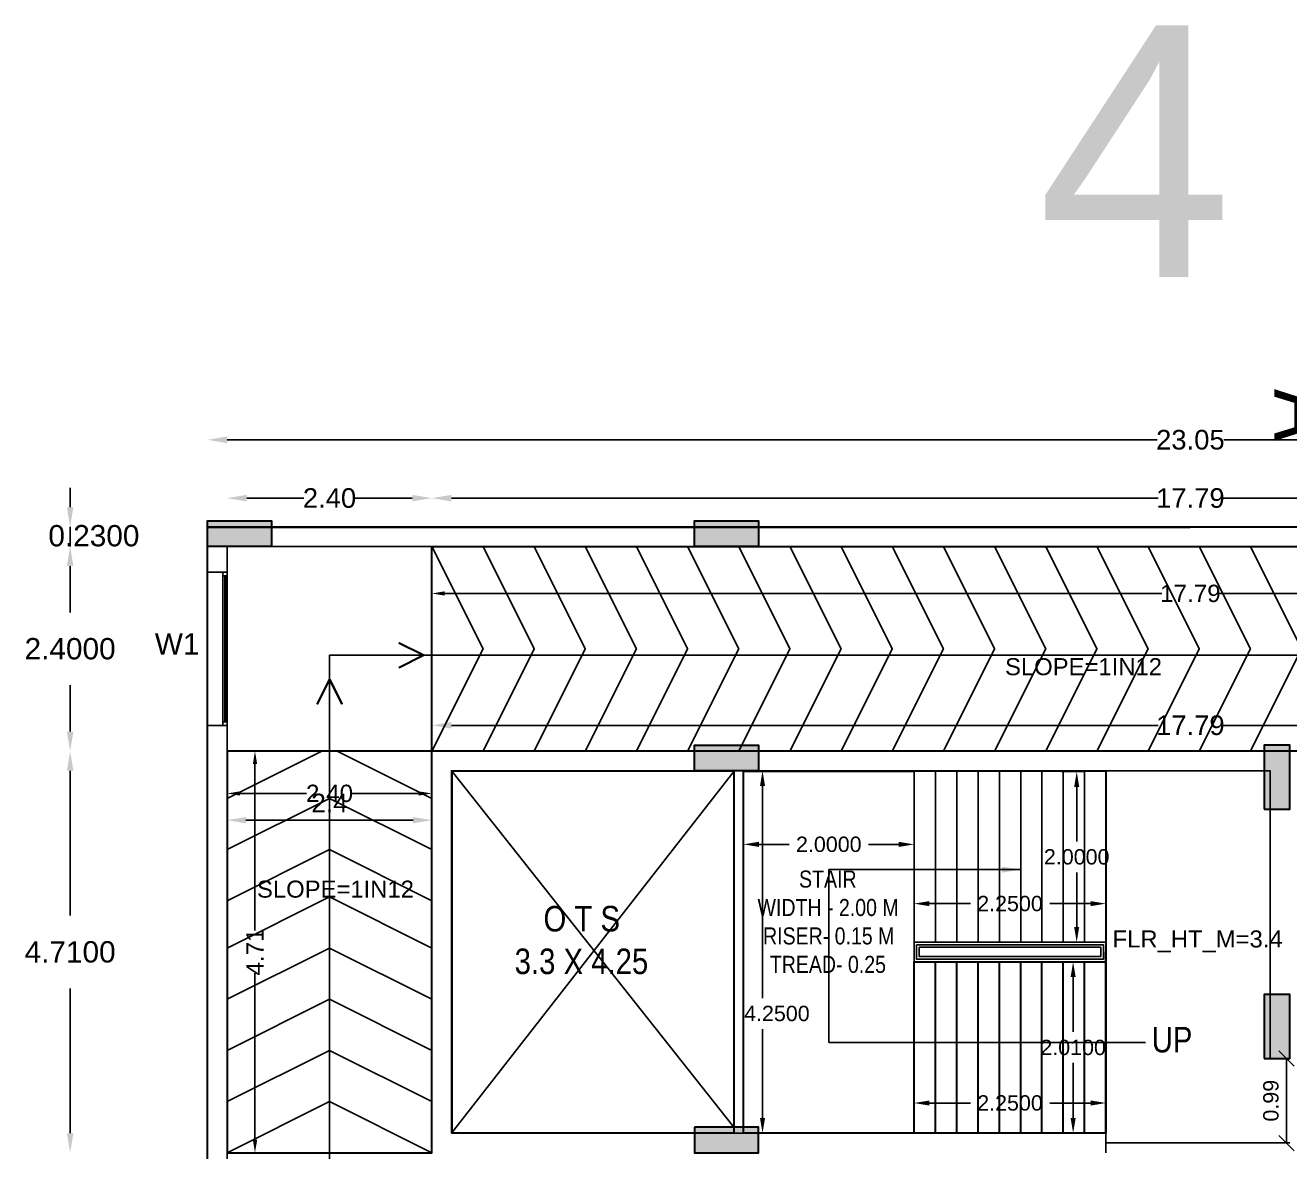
# Model space of a CAD drawing. Header units: metres. Extents: x -38 to 401, y 28 to 287.
# Drawn here: x 238.7 to 253.53, y 143.22 to 156.43 of the extents above; entities that cross this region are included whole.
import ezdxf

# ---------------------------------------------------------------- set-up
doc = ezdxf.new("R2010")
doc.units = ezdxf.units.M
doc.linetypes.add('DOT2', pattern=[0.125, 0, -0.125])
for name, color, linetype in [('BLK_1_DA_RAMP_1', 30, 'Continuous'), ('BLK_1_FLR_4_BLT_UP_AREA_DEDUCT', 1, 'Continuous'), ('BLK_1_FLR_4_FIRESTAIR_1_FLIGHT_2', 1, 'Continuous'), ('UBEAM', 1, 'Continuous'), ('UHATCH', 8, 'Continuous')]:
    doc.layers.add(name, color=color, linetype=linetype)
for name, color, linetype, lineweight in [('BLK_1_FLR_4_BLT_UP_AREA', 4, 'Continuous', 30), ('BLK_1_FLR_4_FIRESTAIR_1', 1, 'Continuous', 30), ('BLK_1_FLR_4_FIRESTAIR_1_FLIGHT_1', 4, 'Continuous', 30), ('BLK_1_FLR_4_FIRESTAIR_1_LANDING_1', 161, 'Continuous', 0), ('BLK_1_FLR_5_FIRESTAIR_1_LANDING_1', 161, 'Continuous', 0), ('BLK_1_FLR_7_FIRESTAIR_1_LANDING_1', 1, 'Continuous', 30), ('BLK_1_LVL_4_BLDG_FOOT_PRINT', 4, 'Continuous', 30), ('UCOLUMN', 6, 'Continuous', 30)]:
    doc.layers.add(name, color=color, linetype=linetype, lineweight=lineweight)
doc.styles.get("Standard").update_dxf_attribs({"font": 'arial.ttf'})
doc.dimstyles.new('ED', dxfattribs={"dimscale": 0, "dimtxt": 0.18, "dimasz": 0.18, "dimexe": 0, "dimexo": 0, "dimgap": 0.09, "dimtad": 1, "dimtoh": 1, "dimzin": 3, "dimdsep": 46, "dimtxsty": 'Standard', "dimblk": 'OBLIQUE', "dimcen": 0.09, "dimse1": 1, "dimse2": 1, "dimclrd": 251, "dimclrt": 30, "dimadec": 0, "dimazin": 0, "dimtfac": 1, "dimtmove": 0, "dimatfit": 3, "dimldrblk": 'ARCHTICK', "dimfxl": 0, "dimtolj": 1, "dimtzin": 0, "dimarcsym": 0})
doc.dimstyles.new('ISO-25', dxfattribs={"dimtxt": 2.5, "dimasz": 2.5, "dimexe": 1.25, "dimexo": 0.625, "dimtad": 1, "dimtxsty": 'Standard', "dimcen": 2.5, "dimadec": 0, "dimazin": 0, "dimtfac": 1, "dimtmove": 0, "dimatfit": 3, "dimfxl": 0, "dimarcsym": 0})
doc.dimstyles.get("Standard").update_dxf_attribs({"dimtxt": 0.18, "dimasz": 0.18, "dimexe": 0.18, "dimexo": 0.0625, "dimgap": 0.09, "dimtad": 0, "dimtih": 1, "dimtoh": 1, "dimdec": 4, "dimzin": 0, "dimdsep": 46, "dimtxsty": 'Standard', "dimcen": 0.09, "dimadec": 0, "dimazin": 0, "dimtfac": 1, "dimtdec": 4, "dimtofl": 0, "dimtmove": 0, "dimatfit": 3, "dimfxl": 0, "dimtolj": 1, "dimtzin": 0, "dimarcsym": 0})
doc.dimstyles.new('STANDARD$0', dxfattribs={"dimtxt": 7, "dimasz": 3, "dimexe": 3, "dimexo": 1, "dimgap": 1.5, "dimtad": 1, "dimdec": 1, "dimzin": 1, "dimdsep": 46, "dimlunit": 4, "dimtxsty": 'Standard', "dimblk": 'OBLIQUE', "dimcen": 0.09375, "dimdle": 1, "dimclrd": 8, "dimclre": 8, "dimclrt": 7, "dimadec": 1, "dimazin": 0, "dimtfac": 1, "dimtdec": 1, "dimtix": 1, "dimtmove": 2, "dimatfit": 3, "dimldrblk": 'ARCHTICK', "dimfxl": 0, "dimfrac": 2, "dimtolj": 1, "dimtzin": 0, "dimarcsym": 0})

# ---------------------------------------------------------------- blocks, each defined once
blk = doc.blocks.new('*D169')
at = {"color": 0, "lineweight": -2}
for p, q in [((243.701, 148.224), (251.988, 148.224)), ((261.031, 148.224), (252.743, 148.224))]:
    blk.add_line(p, q, dxfattribs=at)
at = {"color": 0}
for points in [[(243.701, 148.263), (243.701, 148.186), (243.471, 148.224)], [(261.031, 148.263), (261.031, 148.186), (261.261, 148.224)]]:
    blk.add_solid(points, dxfattribs=at)
at = {"layer": 'Defpoints', "color": 0}
for p in [(261.261, 148.224), (243.471, 147.921), (261.261, 147.916)]:
    blk.add_point(p, dxfattribs=at)
at = {"color": 0, "lineweight": 25, "insert": (252.366, 148.224), "char_height": 0.23, "attachment_point": 5}
blk.add_mtext('\\A1;17.79', dxfattribs=at)
blk = doc.blocks.new('*D172')
at = {"color": 0, "lineweight": -2}
for p, q in [((241.301, 150.888), (241.971, 150.888)), ((243.241, 150.888), (242.571, 150.888))]:
    blk.add_line(p, q, dxfattribs=at)
at = {"color": 0}
for points in [[(241.301, 150.927), (241.301, 150.85), (241.071, 150.888)], [(243.241, 150.927), (243.241, 150.85), (243.471, 150.888)]]:
    blk.add_solid(points, dxfattribs=at)
at = {"layer": 'Defpoints', "color": 0}
for p in [(243.471, 150.888), (241.071, 150.321), (243.471, 150.321)]:
    blk.add_point(p, dxfattribs=at)
at = {"color": 0, "lineweight": 25, "insert": (242.271, 150.888), "char_height": 0.23, "attachment_point": 5}
blk.add_mtext('\\A1;2.40', dxfattribs=at)
blk = doc.blocks.new('*D173')
at = {"color": 0, "lineweight": -2}
for p, q in [((243.701, 150.888), (251.988, 150.888)), ((261.031, 150.888), (252.743, 150.888))]:
    blk.add_line(p, q, dxfattribs=at)
at = {"color": 0}
for points in [[(243.701, 150.927), (243.701, 150.85), (243.471, 150.888)], [(261.031, 150.927), (261.031, 150.85), (261.261, 150.888)]]:
    blk.add_solid(points, dxfattribs=at)
at = {"layer": 'Defpoints', "color": 0}
for p in [(261.261, 150.888), (243.471, 150.321), (261.261, 150.316)]:
    blk.add_point(p, dxfattribs=at)
at = {"color": 0, "lineweight": 25, "insert": (252.366, 150.888), "char_height": 0.23, "attachment_point": 5}
blk.add_mtext('\\A1;17.79', dxfattribs=at)
blk = doc.blocks.new('*D175')
at = {"color": 0, "lineweight": -2}
for p, q in [((241.071, 151.572), (251.975, 151.572)), ((263.661, 151.572), (252.757, 151.572))]:
    blk.add_line(p, q, dxfattribs=at)
at = {"color": 0}
for points in [[(241.071, 151.611), (241.071, 151.534), (240.841, 151.572)], [(263.661, 151.611), (263.661, 151.534), (263.891, 151.572)]]:
    blk.add_solid(points, dxfattribs=at)
at = {"layer": 'Defpoints', "color": 0}
for p in [(263.891, 151.572), (240.841, 150.551), (263.891, 150.551)]:
    blk.add_point(p, dxfattribs=at)
at = {"color": 0, "lineweight": 25, "insert": (252.366, 151.572), "char_height": 0.23, "attachment_point": 5}
blk.add_mtext('\\A1;23.05', dxfattribs=at)
blk = doc.blocks.new('300 x 750')
at = {"layer": 'UHATCH', "linetype": 'Continuous'}
h = blk.add_hatch(color=256, dxfattribs=at)
h.dxf.hatch_style = 1
h.paths.add_polyline_path([(750, 0), (750, 300), (0, 300), (0, 0)])
at = {"layer": 'UCOLUMN', "linetype": 'Continuous'}
blk.add_lwpolyline([(0, 300), (0, 0), (750, 0), (750, 300)], close=True, dxfattribs=at)
blk = doc.blocks.new('ASDFSDFSDFDFD')
at = {"layer": 'UBEAM', "linetype": 'Continuous', "xscale": -1, "rotation": 180}
for p in [(-21550, 38330), (-15840, 38330), (-15840, 35700)]:
    blk.add_blockref('300 x 750', p, dxfattribs=at)
at = {"layer": 'UBEAM', "linetype": 'Continuous', "rotation": 90.00000000242422}
for p in [(-8860, 34950), (-8860, 32025)]:
    blk.add_blockref('300 x 750', p, dxfattribs=at)
at = {"layer": 'UBEAM', "linetype": 'Continuous'}
blk.add_blockref('300 x 750', (-15840, 30920), dxfattribs=at)
blk = doc.blocks.new('*D505')
at = {"color": 0, "lineweight": -2}
for p, q in [((239.229, 147.691), (239.229, 145.994)), ((239.229, 143.441), (239.229, 145.139))]:
    blk.add_line(p, q, dxfattribs=at)
at = {"color": 0}
for points in [[(239.191, 147.691), (239.268, 147.691), (239.229, 147.921)], [(239.191, 143.441), (239.268, 143.441), (239.229, 143.211)]]:
    blk.add_solid(points, dxfattribs=at)
at = {"layer": 'Defpoints', "color": 0}
for p in [(239.229, 147.921), (241.071, 147.921), (241.071, 143.211)]:
    blk.add_point(p, dxfattribs=at)
at = {"color": 0, "lineweight": 25, "insert": (239.229, 145.566), "char_height": 0.25, "attachment_point": 5}
blk.add_mtext('\\A1;4.7100', dxfattribs=at)
blk = doc.blocks.new('*D506')
at = {"color": 0, "lineweight": -2}
for p, q in [((239.229, 150.091), (239.229, 149.549)), ((239.229, 148.151), (239.229, 148.694))]:
    blk.add_line(p, q, dxfattribs=at)
at = {"color": 0}
for points in [[(239.191, 150.091), (239.268, 150.091), (239.229, 150.321)], [(239.191, 148.151), (239.268, 148.151), (239.229, 147.921)]]:
    blk.add_solid(points, dxfattribs=at)
at = {"layer": 'Defpoints', "color": 0}
for p in [(239.229, 150.321), (241.071, 150.321), (241.071, 147.921)]:
    blk.add_point(p, dxfattribs=at)
at = {"color": 0, "lineweight": 25, "insert": (239.229, 149.121), "char_height": 0.25, "attachment_point": 5}
blk.add_mtext('\\A1;2.4000', dxfattribs=at)
blk = doc.blocks.new('*D52')
at = {"color": 0, "lineweight": -2}
for p, q in [((239.229, 150.781), (239.229, 151.011)), ((239.229, 150.321), (239.229, 150.551)), ((239.229, 150.091), (239.229, 149.861))]:
    blk.add_line(p, q, dxfattribs=at)
at = {"color": 0}
for points in [[(239.191, 150.781), (239.268, 150.781), (239.229, 150.551)], [(239.191, 150.091), (239.268, 150.091), (239.229, 150.321)]]:
    blk.add_solid(points, dxfattribs=at)
at = {"layer": 'Defpoints', "color": 0}
for p in [(239.229, 150.551), (240.841, 150.551), (241.071, 150.321)]:
    blk.add_point(p, dxfattribs=at)
at = {"color": 0, "lineweight": 25, "insert": (239.508, 150.446), "char_height": 0.25, "attachment_point": 5}
blk.add_mtext('\\A1;0.2300', dxfattribs=at)
blk = doc.blocks.new('*D782')
at = {"layer": 'BLK_1_DA_RAMP_1', "color": 0, "lineweight": -2}
for p, q in [((243.471, 149.86), (243.471, 149.77)), ((243.623, 149.77), (252.03, 149.77)), ((261.108, 149.77), (252.702, 149.77)), ((261.261, 149.86), (261.261, 149.77))]:
    blk.add_line(p, q, dxfattribs=at)
at = {"layer": 'BLK_1_DA_RAMP_1', "color": 0}
for points in [[(243.623, 149.796), (243.623, 149.745), (243.471, 149.77)], [(261.108, 149.796), (261.108, 149.745), (261.261, 149.77)]]:
    blk.add_solid(points, dxfattribs=at)
at = {"layer": 'Defpoints', "color": 0}
for p in [(243.471, 150.321), (261.261, 150.321), (261.261, 149.77)]:
    blk.add_point(p, dxfattribs=at)
at = {"layer": 'BLK_1_DA_RAMP_1', "color": 0, "lineweight": 30, "insert": (252.366, 149.77), "char_height": 0.2032, "attachment_point": 5}
blk.add_mtext('\\A1;17.79', dxfattribs=at)
blk = doc.blocks.new('*D783')
at = {"layer": 'BLK_1_DA_RAMP_1', "color": 0, "lineweight": -2}
for p, q in [((241.308, 147.921), (241.397, 147.921)), ((241.397, 147.769), (241.397, 145.817)), ((241.397, 143.364), (241.397, 145.316)), ((241.308, 143.211), (241.397, 143.211))]:
    blk.add_line(p, q, dxfattribs=at)
at = {"layer": 'BLK_1_DA_RAMP_1', "color": 0}
for points in [[(241.372, 147.769), (241.423, 147.769), (241.397, 147.921)], [(241.372, 143.364), (241.423, 143.364), (241.397, 143.211)]]:
    blk.add_solid(points, dxfattribs=at)
at = {"layer": 'Defpoints', "color": 0}
for p in [(241.071, 147.921), (241.073, 143.211), (241.397, 143.211)]:
    blk.add_point(p, dxfattribs=at)
at = {"layer": 'BLK_1_DA_RAMP_1', "color": 0, "lineweight": 30, "insert": (241.397, 145.566), "char_height": 0.2032, "attachment_point": 5, "rotation": 90}
blk.add_mtext('\\A1;4.71', dxfattribs=at)
blk = doc.blocks.new('*D786')
at = {"layer": 'BLK_1_DA_RAMP_1', "color": 0, "lineweight": -2}
for p, q in [((241.071, 147.515), (241.071, 147.425)), ((241.223, 147.425), (242.003, 147.425)), ((243.318, 147.425), (242.538, 147.425)), ((243.471, 147.515), (243.471, 147.425))]:
    blk.add_line(p, q, dxfattribs=at)
at = {"layer": 'BLK_1_DA_RAMP_1', "color": 0}
for points in [[(241.223, 147.45), (241.223, 147.4), (241.071, 147.425)], [(243.318, 147.45), (243.318, 147.4), (243.471, 147.425)]]:
    blk.add_solid(points, dxfattribs=at)
at = {"layer": 'Defpoints', "color": 0}
for p in [(241.071, 147.921), (243.471, 147.921), (241.071, 147.425)]:
    blk.add_point(p, dxfattribs=at)
at = {"layer": 'BLK_1_DA_RAMP_1', "color": 0, "lineweight": 30, "insert": (242.271, 147.425), "char_height": 0.2032, "attachment_point": 5}
blk.add_mtext('\\A1;2.40', dxfattribs=at)
blk = doc.blocks.new('*D1124')
at = {"layer": 'BLK_1_FLR_4_FIRESTAIR_1_LANDING_1', "color": 0, "linetype": 'Continuous', "lineweight": -2}
for p, q in [((247.126, 146.78), (247.126, 147.008)), ((249.126, 146.78), (249.126, 147.008))]:
    blk.add_line(p, q, dxfattribs=at)
at = {"layer": 'BLK_1_FLR_4_FIRESTAIR_1_LANDING_1', "color": 0, "lineweight": -2}
for p, q in [((247.306, 146.828), (247.661, 146.828)), ((248.946, 146.828), (248.591, 146.828))]:
    blk.add_line(p, q, dxfattribs=at)
at = {"layer": 'BLK_1_FLR_4_FIRESTAIR_1_LANDING_1', "color": 0, "linetype": 'Continuous'}
for points in [[(247.306, 146.858), (247.306, 146.798), (247.126, 146.828)], [(248.946, 146.858), (248.946, 146.798), (249.126, 146.828)]]:
    blk.add_solid(points, dxfattribs=at)
at = {"layer": 'Defpoints', "color": 0, "linetype": 'Continuous'}
for p in [(249.126, 146.828), (247.126, 146.717), (249.126, 146.717)]:
    blk.add_point(p, dxfattribs=at)
at = {"layer": 'BLK_1_FLR_4_FIRESTAIR_1_LANDING_1', "color": 0, "linetype": 'Continuous', "insert": (248.126, 146.828), "char_height": 0.18, "attachment_point": 5}
blk.add_mtext('\\A1;2.0000', dxfattribs=at)
blk = doc.blocks.new('*D1131')
at = {"layer": 'BLK_1_FLR_4_FIRESTAIR_1_FLIGHT_1', "color": 0, "linetype": 'Continuous', "lineweight": -2}
for p, q in [((249.126, 143.504), (249.126, 143.975)), ((251.376, 143.504), (251.376, 143.975)), ((249.306, 143.795), (249.786, 143.795)), ((251.196, 143.795), (250.716, 143.795))]:
    blk.add_line(p, q, dxfattribs=at)
at = {"layer": 'BLK_1_FLR_4_FIRESTAIR_1_FLIGHT_1', "color": 0, "linetype": 'Continuous'}
for points in [[(249.306, 143.825), (249.306, 143.765), (249.126, 143.795)], [(251.196, 143.825), (251.196, 143.765), (251.376, 143.795)]]:
    blk.add_solid(points, dxfattribs=at)
at = {"layer": 'Defpoints', "color": 0, "linetype": 'Continuous'}
for p in [(251.376, 143.795), (249.126, 143.441), (251.376, 143.441)]:
    blk.add_point(p, dxfattribs=at)
at = {"layer": 'BLK_1_FLR_4_FIRESTAIR_1_FLIGHT_1', "color": 0, "linetype": 'Continuous', "insert": (250.251, 143.795), "char_height": 0.18, "attachment_point": 5}
blk.add_mtext('\\A1;2.2500', dxfattribs=at)
blk = doc.blocks.new('*D1139')
at = {"layer": 'BLK_1_FLR_4_FIRESTAIR_1_FLIGHT_2', "color": 0, "linetype": 'Continuous', "lineweight": -2}
for p, q in [((249.126, 145.744), (249.126, 146.313)), ((251.376, 145.744), (251.376, 146.313)), ((249.306, 146.133), (249.786, 146.133)), ((251.196, 146.133), (250.716, 146.133))]:
    blk.add_line(p, q, dxfattribs=at)
at = {"layer": 'BLK_1_FLR_4_FIRESTAIR_1_FLIGHT_2', "color": 0, "linetype": 'Continuous'}
for points in [[(249.306, 146.163), (249.306, 146.103), (249.126, 146.133)], [(251.196, 146.163), (251.196, 146.103), (251.376, 146.133)]]:
    blk.add_solid(points, dxfattribs=at)
at = {"layer": 'Defpoints', "color": 0, "linetype": 'Continuous'}
for p in [(251.376, 146.133), (249.126, 145.681), (251.376, 145.681)]:
    blk.add_point(p, dxfattribs=at)
at = {"layer": 'BLK_1_FLR_4_FIRESTAIR_1_FLIGHT_2', "color": 0, "linetype": 'Continuous', "insert": (250.251, 146.133), "char_height": 0.18, "attachment_point": 5}
blk.add_mtext('\\A1;2.2500', dxfattribs=at)
blk = doc.blocks.new('*D1152')
at = {"layer": 'BLK_1_FLR_4_FIRESTAIR_1_LANDING_1', "color": 0, "linetype": 'Continuous', "lineweight": -2}
for p, q in [((247.188, 147.691), (247.529, 147.691)), ((247.188, 143.441), (247.529, 143.441))]:
    blk.add_line(p, q, dxfattribs=at)
at = {"layer": 'BLK_1_FLR_4_FIRESTAIR_1_LANDING_1', "color": 0, "lineweight": -2}
for p, q in [((247.349, 147.511), (247.349, 145.026)), ((247.349, 143.621), (247.349, 144.662))]:
    blk.add_line(p, q, dxfattribs=at)
at = {"layer": 'BLK_1_FLR_4_FIRESTAIR_1_LANDING_1', "color": 0, "linetype": 'Continuous'}
for points in [[(247.319, 147.511), (247.379, 147.511), (247.349, 147.691)], [(247.319, 143.621), (247.379, 143.621), (247.349, 143.441)]]:
    blk.add_solid(points, dxfattribs=at)
at = {"layer": 'Defpoints', "color": 0, "linetype": 'Continuous'}
for p in [(247.126, 147.691), (247.126, 143.441), (247.349, 143.441)]:
    blk.add_point(p, dxfattribs=at)
at = {"layer": 'BLK_1_FLR_4_FIRESTAIR_1_LANDING_1', "color": 0, "linetype": 'Continuous', "insert": (247.517, 144.844), "char_height": 0.18, "attachment_point": 5}
blk.add_mtext('\\A1;4.2500', dxfattribs=at)
blk = doc.blocks.new('*D1153')
at = {"layer": 'BLK_1_FLR_4_FIRESTAIR_1_FLIGHT_1', "color": 0, "linetype": 'Continuous', "lineweight": -2}
for p, q in [((251.113, 145.451), (250.811, 145.451)), ((250.991, 145.271), (250.991, 144.628)), ((250.991, 143.621), (250.991, 144.265)), ((251.113, 143.441), (250.811, 143.441))]:
    blk.add_line(p, q, dxfattribs=at)
at = {"layer": 'BLK_1_FLR_4_FIRESTAIR_1_FLIGHT_1', "color": 0, "linetype": 'Continuous'}
for points in [[(250.961, 145.271), (251.021, 145.271), (250.991, 145.451)], [(250.961, 143.621), (251.021, 143.621), (250.991, 143.441)]]:
    blk.add_solid(points, dxfattribs=at)
at = {"layer": 'Defpoints', "color": 0, "linetype": 'Continuous'}
for p in [(251.176, 145.451), (250.991, 143.441), (251.176, 143.441)]:
    blk.add_point(p, dxfattribs=at)
at = {"layer": 'BLK_1_FLR_4_FIRESTAIR_1_FLIGHT_1', "color": 0, "linetype": 'Continuous', "insert": (250.991, 144.446), "char_height": 0.18, "attachment_point": 5}
blk.add_mtext('\\A1;2.0100', dxfattribs=at)
blk = doc.blocks.new('*D1154')
at = {"layer": 'BLK_1_FLR_4_FIRESTAIR_1_FLIGHT_2', "color": 0, "linetype": 'Continuous', "lineweight": -2}
for p, q in [((251.113, 147.681), (250.853, 147.681)), ((251.033, 147.501), (251.033, 146.863)), ((251.033, 145.861), (251.033, 146.5)), ((251.113, 145.681), (250.853, 145.681))]:
    blk.add_line(p, q, dxfattribs=at)
at = {"layer": 'BLK_1_FLR_4_FIRESTAIR_1_FLIGHT_2', "color": 0, "linetype": 'Continuous'}
for points in [[(251.003, 147.501), (251.063, 147.501), (251.033, 147.681)], [(251.003, 145.861), (251.063, 145.861), (251.033, 145.681)]]:
    blk.add_solid(points, dxfattribs=at)
at = {"layer": 'Defpoints', "color": 0, "linetype": 'Continuous'}
for p in [(251.033, 147.681), (251.176, 147.681), (251.176, 145.681)]:
    blk.add_point(p, dxfattribs=at)
at = {"layer": 'BLK_1_FLR_4_FIRESTAIR_1_FLIGHT_2', "color": 0, "linetype": 'Continuous', "insert": (251.033, 146.681), "char_height": 0.18, "attachment_point": 5}
blk.add_mtext('\\A1;2.0000', dxfattribs=at)
blk = doc.blocks.new('*D1164')
at = {"layer": 'BLK_1_FLR_7_FIRESTAIR_1_LANDING_1', "color": 0, "linetype": 'DOT2', "lineweight": -2}
for p, q in [((241.071, 147.112), (241.071, 145.862)), ((243.471, 147.112), (243.471, 145.862))]:
    blk.add_line(p, q, dxfattribs=at)
at = {"layer": 'BLK_1_FLR_7_FIRESTAIR_1_LANDING_1', "color": 0, "lineweight": -2}
blk.add_line((243.251, 147.112), (241.291, 147.112), dxfattribs=at)
at = {"layer": 'BLK_1_FLR_7_FIRESTAIR_1_LANDING_1', "color": 0}
for points in [[(241.291, 147.149), (241.291, 147.075), (241.071, 147.112)], [(243.251, 147.149), (243.251, 147.075), (243.471, 147.112)]]:
    blk.add_solid(points, dxfattribs=at)
at = {"layer": 'Defpoints', "color": 0}
for p in [(241.071, 147.921), (243.471, 147.921), (241.071, 147.112)]:
    blk.add_point(p, dxfattribs=at)
at = {"layer": 'BLK_1_FLR_7_FIRESTAIR_1_LANDING_1', "color": 0, "insert": (242.271, 147.313), "char_height": 0.22, "attachment_point": 5}
blk.add_mtext('2.4', dxfattribs=at)
blk = doc.blocks.new('_Oblique')
at = {"color": 0, "linetype": 'ByBlock', "lineweight": -2}
blk.add_line((-0.5, -0.5), (0.5, 0.5), dxfattribs=at)
blk = doc.blocks.new('*D1246')
at = {"color": 251, "lineweight": -2}
blk.add_line((253.493, 143.326), (253.493, 144.317), dxfattribs=at)
at = {"layer": 'Defpoints', "color": 0}
for p in [(253.493, 144.317), (253.531, 144.317), (253.531, 143.326)]:
    blk.add_point(p, dxfattribs=at)
at = {"color": 251, "lineweight": -2, "xscale": 0.18, "yscale": 0.18, "zscale": 0.18}
for p, rotation in [((253.493, 144.317), 90), ((253.493, 143.326), 270)]:
    blk.add_blockref('_Oblique', p, dxfattribs=dict(at, rotation=rotation))
at = {"color": 30, "insert": (253.311, 143.822), "char_height": 0.18, "attachment_point": 5, "rotation": 90}
blk.add_mtext('\\A1;0.99', dxfattribs=at)
blk = doc.blocks.new('_ArchTick')
at = {"color": 0, "linetype": 'ByBlock', "const_width": 0.15}
blk.add_lwpolyline([(-0.5, -0.5), (0.5, 0.5)], dxfattribs=at)

msp = doc.modelspace()

# ---------------------------------------------------------------- linework, layer by layer
at = {"color": 7, "lineweight": 25}
for p, q in [((263.89089, 150.55148), (240.84089, 150.55148)), ((240.84089, 150.55148), (240.84089, 150.02148)), ((241.07089, 150.02148), (241.07089, 150.32148)), ((241.07089, 150.32148), (263.66089, 150.32148)), ((243.47089, 147.92148), (243.47089, 150.32148)), ((241.07089, 150.02148), (240.84089, 150.02148)), ((240.84089, 148.22148), (240.84089, 150.02148)), ((241.01978, 149.97889), (241.01977, 148.23753)), ((241.04181, 148.26407), (241.04181, 149.97889)), ((241.05032, 148.26407), (241.05033, 149.97889)), ((241.07088, 148.23753), (241.07089, 149.97889)), ((240.84089, 148.22148), (240.84089, 142.92475)), ((241.07089, 148.22148), (240.84089, 148.22148)), ((241.07089, 142.92475), (241.07089, 148.22148)), ((243.47089, 147.92148), (241.07088, 147.92149)), ((243.47089, 143.21148), (243.47089, 147.92148)), ((243.47089, 147.92148), (261.26089, 147.92148)), ((251.37591, 143.44148), (251.37591, 143.21148)), ((251.37591, 143.32648), (253.53091, 143.32648))]:
    msp.add_line(p, q, dxfattribs=at)
for p, q in [((243.70093, 143.44148), (247.01091, 147.68148)), ((243.71091, 147.68148), (247.01091, 143.51148)), ((247.01091, 147.69148), (247.01091, 143.44148)), ((247.12591, 147.69148), (247.12591, 143.44148)), ((249.12591, 147.69148), (249.12591, 145.56648)), ((249.12591, 147.69148), (249.12591, 145.56648)), ((249.37591, 147.69148), (249.37591, 145.68148)), ((249.62591, 147.69148), (249.62591, 145.68148)), ((249.87591, 147.69148), (249.87591, 145.68148)), ((250.12591, 147.69148), (250.12591, 145.68148)), ((250.37591, 147.69148), (250.37591, 145.68148)), ((250.62591, 147.69148), (250.62591, 145.68148)), ((250.87591, 147.69148), (250.87591, 145.68148)), ((251.12591, 147.69148), (251.12591, 145.68148)), ((249.12591, 145.68148), (251.37591, 145.68148)), ((249.12591, 143.44148), (249.12591, 145.56648)), ((249.12591, 143.44148), (249.12591, 145.56648)), ((251.37591, 143.44148), (251.37591, 145.56648)), ((249.12591, 145.45148), (251.37591, 145.45148)), ((249.37591, 143.44148), (249.37591, 145.45148)), ((249.62591, 143.44148), (249.62591, 145.45148)), ((249.87591, 143.44148), (249.87591, 145.45148)), ((250.12591, 143.44148), (250.12591, 145.45148)), ((250.37591, 143.44148), (250.37591, 145.45148)), ((250.62591, 143.44148), (250.62591, 145.45148)), ((250.87591, 143.44148), (250.87591, 145.45148)), ((251.12591, 143.44148), (251.12591, 145.45148)), ((248.12591, 144.50398), (251.83789, 144.50398))]:
    msp.add_line(p, q)
for points in [[(243.4709, 147.92148), (244.0709, 149.12148), (243.4709, 150.32148)], [(244.0709, 147.92148), (244.6709, 149.12148), (244.0709, 150.32148)], [(244.6709, 147.92148), (245.2709, 149.12148), (244.6709, 150.32148)], [(245.2709, 147.92148), (245.8709, 149.12148), (245.2709, 150.32148)], [(245.8709, 147.92148), (246.4709, 149.12148), (245.8709, 150.32148)], [(246.4709, 147.92148), (247.0709, 149.12148), (246.4709, 150.32148)], [(247.0709, 147.92148), (247.6709, 149.12148), (247.0709, 150.32148)], [(247.6709, 147.92148), (248.2709, 149.12148), (247.6709, 150.32148)], [(248.2709, 147.92148), (248.8709, 149.12148), (248.2709, 150.32148)], [(248.87089, 147.92148), (249.47089, 149.12148), (248.87089, 150.32148)], [(249.47089, 147.92148), (250.07089, 149.12148), (249.47089, 150.32148)], [(250.07089, 147.92148), (250.67089, 149.12148), (250.07089, 150.32148)], [(250.67089, 147.92148), (251.27089, 149.12148), (250.67089, 150.32148)], [(251.27089, 147.92148), (251.87089, 149.12148), (251.27089, 150.32148)], [(251.87089, 147.92148), (252.47089, 149.12148), (251.87089, 150.32148)], [(252.47089, 147.92148), (253.07089, 149.12148), (252.47089, 150.32148)], [(253.07089, 147.92148), (253.67089, 149.12148), (253.07089, 150.32148)], [(252.6309, 142.01148), (242.27252, 142.01148), (242.27252, 149.04666), (262.43528, 149.04666), (262.43528, 142.01148), (255.0309, 142.01148)], [(242.1809, 147.92149), (241.07089, 147.36648)], [(243.47089, 147.36648), (242.36088, 147.92149)], [(251.37591, 143.44148), (243.70093, 143.44148), (243.70093, 147.69148), (253.30091, 147.69148), (253.30091, 144.31682)], [(243.47089, 146.76648), (242.27089, 147.36648), (241.07089, 146.76648)], [(243.47089, 146.16648), (242.27089, 146.76648), (241.07089, 146.16648)], [(243.47089, 145.61148), (242.27089, 146.21148), (241.07089, 145.61148)], [(243.47089, 145.01148), (242.27089, 145.61148), (241.07089, 145.01148)], [(243.47089, 144.41148), (242.27089, 145.01148), (241.07089, 144.41148)], [(243.47089, 143.81148), (242.27089, 144.41148), (241.07089, 143.81148)], [(243.47089, 143.21148), (242.27089, 143.81148), (241.07089, 143.21148)]]:
    msp.add_lwpolyline(points, dxfattribs=at)
for points in [[(241.07089, 149.97889), (241.01978, 149.97889), (241.01978, 150.02148), (241.07089, 150.02148)], [(243.0856, 148.904), (243.08974, 148.89946), (243.37488, 149.04183), (243.37074, 149.04637), (243.37488, 149.05091), (243.08974, 149.19329), (243.0856, 149.18875), (243.37074, 149.04637)], [(242.41489, 148.47239), (242.41943, 148.47653), (242.27706, 148.76167), (242.27252, 148.75753), (242.26798, 148.76167), (242.12561, 148.47653), (242.13015, 148.47239), (242.27252, 148.75753)], [(241.07088, 148.26407), (241.01977, 148.26407), (241.01977, 148.22148), (241.07088, 148.22148)]]:
    msp.add_lwpolyline(points, close=True, dxfattribs=at)
for points in [[(249.12591, 145.68148), (251.37591, 145.68148), (251.37591, 145.45148), (249.12591, 145.45148)], [(249.15591, 145.65148), (251.34591, 145.65148), (251.34591, 145.48148), (249.15591, 145.48148)], [(249.18591, 145.62148), (251.31591, 145.62148), (251.31591, 145.51148), (249.18591, 145.51148)]]:
    msp.add_lwpolyline(points, close=True)
at = {"layer": 'BLK_1_DA_RAMP_1', "color": 1, "lineweight": 30}
for points in [[(243.47089, 150.32148), (261.26089, 150.32148), (261.26089, 147.92148), (243.47089, 147.92148)], [(243.47089, 147.92149), (241.07088, 147.92149), (241.07251, 143.21149), (243.47253, 143.21149)]]:
    msp.add_lwpolyline(points, close=True, dxfattribs=at)
at = {"layer": 'BLK_1_FLR_4_BLT_UP_AREA', "color": 12, "lineweight": 30}
msp.add_lwpolyline([(240.84087, 97.20137), (240.84089, 150.54866), (263.89089, 150.5543), (263.89089, 140.58148), (262.39089, 140.58148), (262.39087, 97.20137)], close=True, dxfattribs=at)
at = {"layer": 'BLK_1_FLR_4_BLT_UP_AREA_DEDUCT', "color": 12, "lineweight": 30}
msp.add_lwpolyline([(243.71091, 147.69148), (247.01091, 147.69148), (247.01091, 143.44148), (243.71091, 143.44148)], close=True, dxfattribs=at)
at = {"layer": 'BLK_1_FLR_4_FIRESTAIR_1', "linetype": 'Continuous'}
msp.add_line((251.37591, 143.44148), (251.37591, 145.56648), dxfattribs=at)
msp.add_lwpolyline([(247.12591, 147.69148), (251.37591, 147.69148), (251.37591, 143.44148), (247.12591, 143.44148)], close=True, dxfattribs=at)
at = {"layer": 'BLK_1_FLR_4_FIRESTAIR_1_FLIGHT_1', "color": 7, "linetype": 'Continuous'}
for p, q in [((249.12591, 143.44148), (249.12591, 145.45148)), ((249.37591, 143.44148), (249.37591, 145.45148)), ((249.62591, 143.44148), (249.62591, 145.45148)), ((249.87591, 143.44148), (249.87591, 145.45148)), ((250.12591, 143.44148), (250.12591, 145.45148)), ((250.37591, 143.44148), (250.37591, 145.45148)), ((250.62591, 143.44148), (250.62591, 145.45148)), ((250.87591, 143.44148), (250.87591, 145.45148)), ((251.12591, 143.44148), (251.12591, 145.45148)), ((251.37591, 143.44148), (251.37591, 145.45148))]:
    msp.add_line(p, q, dxfattribs=at)
msp.add_lwpolyline([(249.12591, 145.45148), (251.37591, 145.45148), (251.37591, 143.44148), (249.12591, 143.44148)], close=True, dxfattribs=at)
at = {"layer": 'BLK_1_FLR_4_FIRESTAIR_1_FLIGHT_2', "color": 7, "linetype": 'Continuous'}
for p, q in [((249.12591, 147.69148), (249.12591, 145.68148)), ((249.37591, 147.69148), (249.37591, 145.68148)), ((249.62591, 147.69148), (249.62591, 145.68148)), ((249.87591, 147.69148), (249.87591, 145.68148)), ((250.12591, 147.69148), (250.12591, 145.68148)), ((250.37591, 147.69148), (250.37591, 145.68148)), ((250.62591, 147.69148), (250.62591, 145.68148)), ((250.87591, 147.69148), (250.87591, 145.68148)), ((251.12591, 147.69148), (251.12591, 145.68148)), ((251.37591, 147.69148), (251.37591, 145.68148))]:
    msp.add_line(p, q, dxfattribs=at)
msp.add_lwpolyline([(249.12591, 147.69148), (251.37591, 147.69148), (251.37591, 145.68148), (249.12591, 145.68148)], close=True, dxfattribs=at)
at = {"layer": 'BLK_1_FLR_5_FIRESTAIR_1_LANDING_1', "color": 7}
msp.add_lwpolyline([(247.12591, 147.68148), (249.12591, 147.68148), (249.12591, 143.44148), (247.12591, 143.44148)], close=True, dxfattribs=at)
at = {"layer": 'BLK_1_LVL_4_BLDG_FOOT_PRINT', "color": 1}
msp.add_lwpolyline([(240.84087, 97.20148), (240.84087, 150.54585), (263.89087, 150.55148), (263.89087, 140.58148), (262.39087, 140.58148), (262.39087, 97.20148)], close=True, dxfattribs=at)

# ---------------------------------------------------------------- block references
at = {"color": 7, "lineweight": 25, "xscale": 0.001, "yscale": 0.001, "zscale": 0.001}
msp.add_blockref('ASDFSDFSDFDFD', (262.39089, 112.29148), dxfattribs=at)
msp.add_blockref('ASDFSDFSDFDFD', (262.39089, 112.29148), dxfattribs=at)

# ---------------------------------------------------------------- texts
at = {"color": 7, "lineweight": 25}
msp.add_text('4', height=2.95017, dxfattribs=at).set_placement((250.57056, 153.48316))
at = {"color": 7, "lineweight": 25, "insert": (254.15039, 152.72204), "char_height": 0.8, "width": 1.7202398, "attachment_point": 1, "rotation": 270}
msp.add_mtext('{\\fArial Narrow|b0|i0|c0|p34;\\W2.17167; \\W1;A}', dxfattribs=at)
at = {"color": 7, "lineweight": 25, "insert": (240.2224, 149.30376), "char_height": 0.25, "attachment_point": 1}
msp.add_mtext_dynamic_manual_height_columns('W1', width=331.5310086, gutter_width=1000, heights=[0], dxfattribs=at)
at = {"color": 7, "lineweight": 25, "width": 1.8424125, "attachment_point": 1}
for s, insert, char_height in [('{\\fArial Narrow|b0|i0|c0|p34;\\W9.27075; \\W1;STAIR\\P{\\W1.631566; }WIDTH - 2.00 M\\P{\\W2.642273; }RISER- 0.15 M\\P{\\W3.888526; }TREAD- 0.25}', (247.18657, 146.52124, -12.79858), 0.2), ('{\\fArial Narrow|b0|i0|c0|p34;\\W5.12661; \\W1;O T S\\P{\\W1.586997; }3.3 X 4.25}', (244.29031, 146.10679), 0.3), ('{\\fArial Narrow|b0|i0|c0|p34;\\W7.36002; \\W1;UP}', (251.2095, 144.68826), 0.3)]:
    msp.add_mtext(s, dxfattribs=dict(at, insert=insert, char_height=char_height))
at = {"layer": 'BLK_1_DA_RAMP_1', "color": 1, "lineweight": 30, "char_height": 0.2, "width": 1.8904692, "attachment_point": 2}
for insert in [(251.11272, 149.01189), (242.34076, 146.40334)]:
    msp.add_mtext('SLOPE=1IN12', dxfattribs=dict(at, insert=insert))
at = {"layer": 'BLK_1_FLR_4_FIRESTAIR_1', "linetype": 'Continuous', "insert": (252.45085, 145.81913), "char_height": 0.2, "width": 2.4, "attachment_point": 2}
msp.add_mtext('FLR_HT_M=3.4', dxfattribs=at)

# ---------------------------------------------------------------- dimensions: what is measured, and where the dimension line sits
at = {"color": 7, "lineweight": 25}
for base, p1, p2, text, picture, middle in [((263.89089, 151.57218), (240.84089, 150.55148), (263.89089, 150.55148), '23.05', '*D175', (252.36589, 151.57218)), ((243.47089, 150.88848), (241.07089, 150.32148), (243.47089, 150.32148), '2.40', '*D172', (242.27089, 150.88848)), ((261.26089, 150.88848), (243.47089, 150.32148), (261.26089, 150.31648), '17.79', '*D173', (252.36589, 150.88848)), ((261.26089, 148.22417), (243.47089, 147.92148), (261.26089, 147.91648), '17.79', '*D169', (252.36589, 148.22417))]:
    dim = msp.add_linear_dim(base=base, p1=p1, p2=p2, text=text, dimstyle='Standard', override={"dimscale": 1, "dimtxt": 0.23, "dimasz": 0.23, "dimgap": 0, "dimse1": 1, "dimse2": 1, "dimtmove": 1}, dxfattribs=at)
    dim.commit()
    dim.dimension.update_dxf_attribs({"geometry": picture, "text_midpoint": middle})
at = {"lineweight": 25}
dim = msp.add_linear_dim(base=(239.22948, 150.55148), p1=(241.07089, 150.32148), p2=(240.84089, 150.55148), angle=90, dimstyle='Standard', override={"dimscale": 1, "dimtxt": 0.25, "dimasz": 0.23, "dimgap": 0.3, "dimpost": '\\X', "dimse1": 1, "dimse2": 1, "dimtmove": 1, "dimfxl": 25.4}, dxfattribs=at)
dim.commit()
dim.dimension.update_dxf_attribs({"geometry": '*D52', "text_midpoint": (239.50767, 150.44635), "dimtype": 128})
for base, p1, p2, picture, middle in [((239.22948, 150.32148), (241.07089, 147.92149), (241.07089, 150.32148), '*D506', (239.22948, 149.12149)), ((239.22948, 147.92149), (241.07089, 143.21149), (241.07089, 147.92149), '*D505', (239.22948, 145.56649))]:
    dim = msp.add_linear_dim(base=base, p1=p1, p2=p2, angle=90, dimstyle='Standard', override={"dimscale": 1, "dimtxt": 0.25, "dimasz": 0.23, "dimgap": 0.3, "dimpost": '\\X', "dimse1": 1, "dimse2": 1, "dimtmove": 1, "dimfxl": 25.4}, dxfattribs=at)
    dim.commit()
    dim.dimension.update_dxf_attribs({"geometry": picture, "text_midpoint": middle})
at = {"color": 1}
dim = msp.add_linear_dim(base=(253.49293, 144.31682), p1=(253.53091, 143.32648), p2=(253.53091, 144.31682), angle=90, dimstyle='ED', override={"dimscale": 1, "dimpost": '\\X'}, dxfattribs=at)
dim.commit()
dim.dimension.update_dxf_attribs({"geometry": '*D1246', "text_midpoint": (253.31103, 143.82165)})
at = {"layer": 'BLK_1_DA_RAMP_1', "color": 1, "lineweight": 30}
dim = msp.add_linear_dim(base=(261.26089, 149.77048), p1=(243.47089, 150.32148), p2=(261.26089, 150.32148), dimstyle='STANDARD$0', override={"dimscale": 0.001, "dimtxt": 203.2, "dimasz": 152.5, "dimexe": 0, "dimexo": 0, "dimgap": 2.286, "dimtad": 0, "dimtoh": 1, "dimdec": 2, "dimzin": 0, "dimlunit": 2, "dimpost": '', "dimcen": 2.286, "dimdle": 0, "dimclrd": 0, "dimclre": 0, "dimclrt": 0, "dimadec": 0, "dimtdec": 2, "dimtix": 0, "dimtofl": 0, "dimtmove": 0, "dimfxl": 89.5, "dimfxlon": 1, "dimfrac": 0}, dxfattribs=at)
dim.commit()
dim.dimension.update_dxf_attribs({"geometry": '*D782', "text_midpoint": (252.36589, 149.77048)})
dim = msp.add_linear_dim(base=(241.39715, 143.21149), p1=(241.07088, 147.92149), p2=(241.07251, 143.21149), angle=90, dimstyle='STANDARD$0', override={"dimscale": 0.001, "dimtxt": 203.2, "dimasz": 152.5, "dimexe": 0, "dimexo": 0, "dimgap": 2.286, "dimtad": 0, "dimtoh": 1, "dimdec": 2, "dimzin": 0, "dimlunit": 2, "dimpost": '', "dimcen": 2.286, "dimdle": 0, "dimclrd": 0, "dimclre": 0, "dimclrt": 0, "dimadec": 0, "dimtdec": 2, "dimtix": 0, "dimtofl": 0, "dimtmove": 0, "dimfxl": 89.5, "dimfxlon": 1, "dimfrac": 0}, dxfattribs=at)
dim.commit()
dim.dimension.update_dxf_attribs({"geometry": '*D783', "text_midpoint": (241.39715, 145.56649)})
at = {"layer": 'BLK_1_DA_RAMP_1', "color": 2, "lineweight": 30}
dim = msp.add_linear_dim(base=(241.07088, 147.42506), p1=(243.47089, 147.92149), p2=(241.07088, 147.92149), dimstyle='STANDARD$0', override={"dimscale": 0.001, "dimtxt": 203.2, "dimasz": 152.5, "dimexe": 0, "dimexo": 0, "dimgap": 2.286, "dimtad": 0, "dimtoh": 1, "dimdec": 2, "dimzin": 0, "dimlunit": 2, "dimpost": '', "dimcen": 2.286, "dimdle": 0, "dimclrd": 0, "dimclre": 0, "dimclrt": 0, "dimadec": 0, "dimtdec": 2, "dimtix": 0, "dimtofl": 0, "dimtmove": 0, "dimfxl": 89.5, "dimfxlon": 1, "dimfrac": 0}, dxfattribs=at)
dim.commit()
dim.dimension.update_dxf_attribs({"geometry": '*D786', "text_midpoint": (242.27088, 147.42506)})
at = {"layer": 'BLK_1_FLR_4_FIRESTAIR_1_FLIGHT_1', "color": 2, "linetype": 'Continuous'}
dim = msp.add_linear_dim(base=(250.99092, 143.44148), p1=(251.17591, 145.45148), p2=(251.17591, 143.44148), angle=90, dimstyle='STANDARD$0', override={"dimtxt": 0.18, "dimasz": 0.18, "dimexe": 0.18, "dimexo": 0.0625, "dimgap": 0.09, "dimtad": 0, "dimtih": 1, "dimtoh": 1, "dimdec": 4, "dimzin": 0, "dimlunit": 2, "dimpost": '', "dimcen": 0.09, "dimdle": 0, "dimclrd": 0, "dimclre": 0, "dimclrt": 0, "dimadec": 0, "dimtdec": 4, "dimtix": 0, "dimtofl": 0, "dimtmove": 0, "dimfrac": 0}, dxfattribs=at)
dim.commit()
dim.dimension.update_dxf_attribs({"geometry": '*D1153', "text_midpoint": (250.99092, 144.44648)})
at = {"layer": 'BLK_1_FLR_4_FIRESTAIR_1_FLIGHT_1', "color": 1, "linetype": 'Continuous'}
dim = msp.add_linear_dim(base=(251.37591, 143.79536), p1=(249.12591, 143.44148), p2=(251.37591, 143.44148), dimstyle='STANDARD$0', override={"dimtxt": 0.18, "dimasz": 0.18, "dimexe": 0.18, "dimexo": 0.0625, "dimgap": 0.09, "dimtad": 0, "dimtih": 1, "dimtoh": 1, "dimdec": 4, "dimzin": 0, "dimlunit": 2, "dimpost": '', "dimcen": 0.09, "dimdle": 0, "dimclrd": 0, "dimclre": 0, "dimclrt": 0, "dimadec": 0, "dimtdec": 4, "dimtix": 0, "dimtofl": 0, "dimtmove": 0, "dimfrac": 0}, dxfattribs=at)
dim.commit()
dim.dimension.update_dxf_attribs({"geometry": '*D1131', "text_midpoint": (250.25091, 143.79536)})
at = {"layer": 'BLK_1_FLR_4_FIRESTAIR_1_FLIGHT_2', "color": 2, "linetype": 'Continuous'}
dim = msp.add_linear_dim(base=(251.03324, 147.68148), p1=(251.17591, 145.68148), p2=(251.17591, 147.68148), angle=90, dimstyle='STANDARD$0', override={"dimtxt": 0.18, "dimasz": 0.18, "dimexe": 0.18, "dimexo": 0.0625, "dimgap": 0.09, "dimtad": 0, "dimtih": 1, "dimtoh": 1, "dimdec": 4, "dimzin": 0, "dimlunit": 2, "dimpost": '', "dimcen": 0.09, "dimdle": 0, "dimclrd": 0, "dimclre": 0, "dimclrt": 0, "dimadec": 0, "dimtdec": 4, "dimtix": 0, "dimtofl": 0, "dimtmove": 0, "dimfrac": 0}, dxfattribs=at)
dim.commit()
dim.dimension.update_dxf_attribs({"geometry": '*D1154', "text_midpoint": (251.03324, 146.68148)})
at = {"layer": 'BLK_1_FLR_4_FIRESTAIR_1_FLIGHT_2', "color": 1, "linetype": 'Continuous'}
dim = msp.add_linear_dim(base=(251.37591, 146.13291), p1=(249.12591, 145.68148), p2=(251.37591, 145.68148), dimstyle='STANDARD$0', override={"dimtxt": 0.18, "dimasz": 0.18, "dimexe": 0.18, "dimexo": 0.0625, "dimgap": 0.09, "dimtad": 0, "dimtih": 1, "dimtoh": 1, "dimdec": 4, "dimzin": 0, "dimlunit": 2, "dimpost": '', "dimcen": 0.09, "dimdle": 0, "dimclrd": 0, "dimclre": 0, "dimclrt": 0, "dimadec": 0, "dimtdec": 4, "dimtix": 0, "dimtofl": 0, "dimtmove": 0, "dimfrac": 0}, dxfattribs=at)
dim.commit()
dim.dimension.update_dxf_attribs({"geometry": '*D1139', "text_midpoint": (250.25091, 146.13291)})
at = {"layer": 'BLK_1_FLR_4_FIRESTAIR_1_LANDING_1', "color": 1, "linetype": 'Continuous'}
dim = msp.add_linear_dim(base=(247.34854, 143.44148), p1=(247.12591, 147.69148), p2=(247.12591, 143.44148), angle=90, dimstyle='STANDARD$0', override={"dimtxt": 0.18, "dimasz": 0.18, "dimexe": 0.18, "dimexo": 0.0625, "dimgap": 0.09, "dimtad": 0, "dimtih": 1, "dimtoh": 1, "dimdec": 4, "dimzin": 0, "dimlunit": 2, "dimpost": '', "dimcen": 0.09, "dimdle": 0, "dimclrd": 0, "dimclre": 0, "dimclrt": 0, "dimadec": 0, "dimtdec": 4, "dimtix": 0, "dimtofl": 0, "dimtmove": 1, "dimfxl": 5, "dimfrac": 0}, dxfattribs=at)
dim.commit()
dim.dimension.update_dxf_attribs({"geometry": '*D1152', "text_midpoint": (247.51681, 144.84411), "dimtype": 160})
at = {"layer": 'BLK_1_FLR_4_FIRESTAIR_1_LANDING_1', "color": 2, "linetype": 'Continuous'}
dim = msp.add_linear_dim(base=(249.12591, 146.82799), p1=(247.12591, 146.71719), p2=(249.12591, 146.71719), dimstyle='STANDARD$0', override={"dimtxt": 0.18, "dimasz": 0.18, "dimexe": 0.18, "dimexo": 0.0625, "dimgap": 0.09, "dimtad": 0, "dimtih": 1, "dimtoh": 1, "dimdec": 4, "dimzin": 0, "dimlunit": 2, "dimpost": '', "dimcen": 0.09, "dimdle": 0, "dimclrd": 0, "dimclre": 0, "dimclrt": 0, "dimadec": 0, "dimtdec": 4, "dimtix": 0, "dimtofl": 0, "dimtmove": 1, "dimfxl": 5, "dimfrac": 0}, dxfattribs=at)
dim.commit()
dim.dimension.update_dxf_attribs({"geometry": '*D1124', "text_midpoint": (248.12591, 146.82799)})
at = {"layer": 'BLK_1_FLR_7_FIRESTAIR_1_LANDING_1', "color": 7}
dim = msp.add_linear_dim(base=(241.07088, 147.11212), p1=(243.47089, 147.92148), p2=(241.07088, 147.92065), dimstyle='ISO-25', override={"dimtxt": 0.22, "dimasz": 0.22, "dimgap": 0.09, "dimdsep": 46, "dimcen": 1, "dimfxl": 0, "dimfxlon": 1, "dimarcsym": 1}, dxfattribs=at)
dim.commit()
dim.dimension.update_dxf_attribs({"geometry": '*D1164', "text_midpoint": (242.27088, 147.31257)})

# ---------------------------------------------------------------- leaders
msp.add_leader([(250.37591, 146.53191), (248.12591, 146.53191), (248.12591, 144.50398)], dimstyle='ISO-25', override={"dimtxt": 0.22, "dimasz": 0.22, "dimgap": 0.09, "dimtad": 0, "dimdsep": 46, "dimcen": 1, "dimfxl": 0, "dimfxlon": 1, "dimarcsym": 1})

doc.saveas('drawing.dxf')
